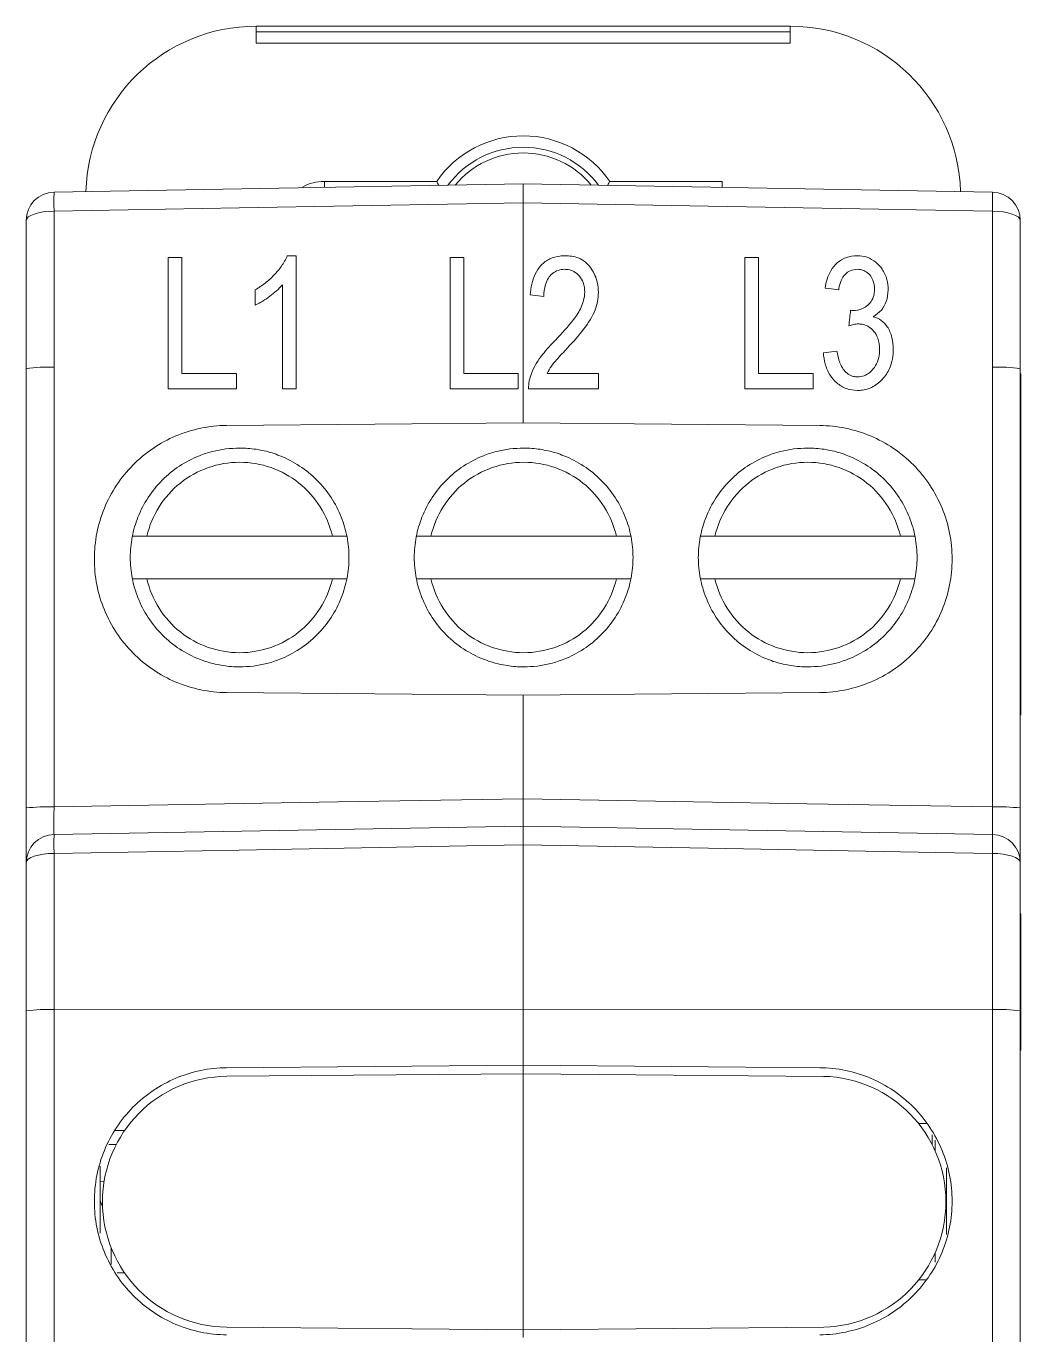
# Model space of a CAD drawing. Header units: millimetres. Extents: x -72 to 2978, y -1067 to 2817.
# Drawn here: x 76.54 to 94.05, y 1448.57 to 1471.6 of the extents above; entities that cross this region are included whole.
import ezdxf

# ---------------------------------------------------------------- set-up
doc = ezdxf.new("R2010")
doc.units = ezdxf.units.MM

msp = doc.modelspace()

# ---------------------------------------------------------------- linework, layer by layer
at = {"color": 7, "linetype": 'Continuous', "lineweight": 15}
for p, q in [((80.592, 1471.599), (89.992, 1471.599)), ((80.592, 1471.499), (80.592, 1471.599)), ((89.992, 1471.499), (89.992, 1471.599)), ((80.592, 1471.499), (89.992, 1471.499)), ((80.592, 1471.499), (80.592, 1471.3)), ((89.992, 1471.3), (80.592, 1471.3)), ((89.992, 1471.499), (89.992, 1471.3)), ((77.033, 1468.68), (85.292, 1468.824)), ((81.792, 1468.869), (83.769, 1468.869)), ((85.292, 1468.824), (93.551, 1468.68)), ((86.815, 1468.869), (88.792, 1468.869)), ((77.033, 1468.343), (77.033, 1465.597)), ((85.292, 1468.493), (85.292, 1465.604)), ((93.551, 1465.597), (93.551, 1468.343)), ((76.542, 1465.573), (76.542, 1468.18)), ((94.042, 1468.18), (94.042, 1465.573)), ((79.043, 1467.531), (79.283, 1467.531)), ((81.139, 1467.561), (81.295, 1467.561)), ((84.004, 1467.531), (84.244, 1467.531)), ((89.194, 1467.531), (89.434, 1467.531)), ((85.655, 1466.841), (85.415, 1466.871)), ((90.575, 1465.85), (90.815, 1465.88)), ((76.542, 1457.844), (76.542, 1465.573)), ((77.033, 1465.597), (77.033, 1457.862)), ((85.292, 1465.604), (85.292, 1464.62)), ((93.551, 1457.862), (93.551, 1465.597)), ((94.042, 1465.573), (94.042, 1457.844)), ((79.283, 1465.49), (80.244, 1465.49)), ((80.244, 1465.49), (80.244, 1465.22)), ((85.204, 1465.49), (85.204, 1465.22)), ((86.615, 1465.49), (86.615, 1465.22)), ((89.434, 1465.49), (90.395, 1465.49)), ((90.395, 1465.49), (90.395, 1465.22)), ((94.052, 1465.48), (94.042, 1465.48)), ((94.052, 1465.48), (94.052, 1460.813)), ((80.244, 1465.22), (79.043, 1465.22)), ((81.295, 1465.22), (81.054, 1465.22)), ((90.395, 1465.22), (89.194, 1465.22)), ((85.292, 1464.62), (90.512, 1464.574)), ((78.667, 1462.626), (81.932, 1462.626)), ((83.667, 1462.626), (86.932, 1462.626)), ((88.667, 1462.626), (91.932, 1462.626)), ((81.932, 1461.876), (78.667, 1461.876)), ((86.932, 1461.876), (83.667, 1461.876)), ((91.932, 1461.876), (88.667, 1461.876)), ((94.052, 1460.813), (94.042, 1460.813)), ((94.052, 1460.813), (94.052, 1460.147)), ((94.052, 1460.147), (94.042, 1460.147)), ((94.052, 1460.147), (94.052, 1459.48)), ((85.292, 1459.829), (80.071, 1459.874)), ((85.292, 1459.829), (90.512, 1459.874)), ((85.292, 1459.829), (85.292, 1458.006)), ((94.052, 1459.48), (94.042, 1459.48)), ((77.033, 1457.38), (85.292, 1457.524)), ((85.292, 1457.524), (93.551, 1457.38)), ((77.033, 1457.043), (77.033, 1454.297)), ((85.292, 1457.193), (85.292, 1454.304)), ((93.551, 1454.297), (93.551, 1457.043)), ((76.542, 1454.273), (76.542, 1456.88)), ((94.042, 1456.88), (94.042, 1454.273)), ((94.052, 1455.98), (94.042, 1455.98)), ((94.052, 1453.58), (94.052, 1455.98)), ((76.542, 1446.544), (76.542, 1454.273)), ((77.033, 1454.297), (85.292, 1454.304)), ((77.033, 1454.297), (77.033, 1446.562)), ((85.292, 1454.304), (85.292, 1453.32)), ((93.551, 1454.297), (85.292, 1454.304)), ((93.551, 1446.562), (93.551, 1454.297)), ((94.042, 1454.273), (94.042, 1446.544)), ((94.052, 1453.58), (94.042, 1453.58)), ((85.292, 1453.32), (80.071, 1453.274)), ((85.292, 1453.168), (80.073, 1453.123)), ((85.292, 1453.32), (90.512, 1453.274)), ((85.292, 1448.664), (85.292, 1453.168)), ((90.579, 1453.122), (85.292, 1453.168)), ((92.251, 1452.29), (92.383, 1452.292)), ((78.102, 1452.168), (78.275, 1452.168)), ((92.492, 1451.916), (92.492, 1452.095)), ((77.997, 1451.924), (78.129, 1451.924)), ((77.842, 1451.539), (77.842, 1450.362)), ((92.742, 1450.338), (92.742, 1451.512)), ((77.914, 1451.275), (77.842, 1451.274)), ((78.275, 1449.664), (78.144, 1449.664)), ((92.373, 1449.54), (92.254, 1449.542)), ((85.292, 1448.664), (80.073, 1448.709)), ((90.584, 1448.71), (85.292, 1448.664))]:
    msp.add_line(p, q, dxfattribs=at)
at = {"color": 102, "linetype": 'Continuous', "lineweight": 15}
for p, q in [((81.792, 1468.763), (81.792, 1468.869)), ((88.792, 1468.869), (88.792, 1468.763)), ((85.292, 1453.168), (85.292, 1453.32)), ((92.545, 1451.803), (92.545, 1451.998)), ((78.038, 1450.108), (78.038, 1449.809)), ((92.545, 1449.85), (92.545, 1450.025)), ((85.292, 1448.529), (85.292, 1448.664))]:
    msp.add_line(p, q, dxfattribs=at)
at = {"color": 7, "linetype": 'Continuous', "lineweight": 15, "flags": 128}
for points in [[(77.033, 1468.343), (76.937, 1468.34), (76.844, 1468.33), (76.759, 1468.315), (76.685, 1468.294), (76.624, 1468.27), (76.579, 1468.242), (76.551, 1468.212), (76.542, 1468.18)], [(85.292, 1468.493), (84.292, 1468.475), (80.293, 1468.402), (77.033, 1468.343)], [(93.551, 1468.343), (92.551, 1468.361), (88.552, 1468.434), (85.292, 1468.493)], [(93.551, 1468.343), (93.647, 1468.34), (93.739, 1468.33), (93.824, 1468.315), (93.898, 1468.294), (93.959, 1468.27), (94.005, 1468.242), (94.032, 1468.212), (94.042, 1468.18)], [(90.845, 1466.961), (90.711, 1466.977), (90.605, 1466.991)], [(91.055, 1466.6), (91.075, 1466.599), (91.091, 1466.597)], [(85.292, 1464.62), (82.682, 1464.597), (80.071, 1464.574)], [(77.033, 1457.862), (78.033, 1457.879), (82.032, 1457.949), (85.292, 1458.006)], [(85.292, 1458.006), (86.291, 1457.989), (90.29, 1457.919), (93.551, 1457.862)], [(76.542, 1456.88), (76.551, 1456.912), (76.579, 1456.942), (76.624, 1456.97), (76.685, 1456.994), (76.759, 1457.015), (76.844, 1457.03), (76.937, 1457.04), (77.033, 1457.043)], [(85.292, 1457.193), (84.292, 1457.175), (80.293, 1457.102), (77.033, 1457.043)], [(93.551, 1457.043), (92.551, 1457.061), (88.552, 1457.134), (85.292, 1457.193)], [(93.551, 1457.043), (93.647, 1457.04), (93.739, 1457.03), (93.824, 1457.015), (93.898, 1456.994), (93.959, 1456.97), (94.005, 1456.942), (94.032, 1456.912), (94.042, 1456.88)]]:
    msp.add_lwpolyline(points, dxfattribs=at)
at = {"color": 7, "linetype": 'Continuous', "lineweight": 15}
for centre, radius, start, end in [((80.592, 1468.599), 3, 90, 178.2335), ((89.992, 1468.599), 3, 1.7547, 90), ((85.292, 1467.819), 1.85, 34.5739, 145.4261), ((85.292, 1467.819), 1.65, 36.5266, 143.4734), ((85.292, 1467.819), 1.55, 39.4127, 140.5873), ((77.042, 1468.18), 0.5, 91, 180), ((82.847, 1468.512), 5.816, 178.3416, 181.6584), ((87.737, 1468.512), 5.816, 358.3416, 1.6584), ((93.542, 1468.18), 0.5, 0, 89), ((76.912, 1463.036), 2.564, 87.292, 98.3012), ((93.672, 1463.036), 2.564, 81.6988, 92.708), ((76.912, 1454.439), 3.425, 87.9715, 96.2027), ((93.672, 1454.439), 3.425, 83.7973, 92.0285), ((77.042, 1456.88), 0.5, 91, 180), ((82.847, 1457.212), 5.816, 178.3416, 181.6584), ((87.737, 1457.212), 5.816, 358.3416, 1.6584), ((93.542, 1456.88), 0.5, 0, 89), ((76.912, 1451.736), 2.565, 87.2935, 98.2994), ((93.672, 1451.736), 2.565, 81.7006, 92.7065), ((80.092, 1450.916), 2.207, 90.5, 269.5)]:
    msp.add_arc(centre, radius, start, end, dxfattribs=at)
at = {"color": 102, "linetype": 'Continuous', "lineweight": 15}
msp.add_arc((81.792, 1468.069), 0.8, 90, 118.966, dxfattribs=at)
at = {"color": 7, "linetype": 'Continuous', "lineweight": 15}
for centre, major_axis, ratio, start_param, end_param in [((90.526, 1450.916), (-1.412, 1.697), 0.999163, 2.473844, 5.564823), ((78.042, 1450.976), (0.142, 0.144), 0.975618, 2.362365, 3.040961)]:
    msp.add_ellipse(centre, major_axis=major_axis, ratio=ratio, start_param=start_param, end_param=end_param, dxfattribs=at)
for points, knots in [([(83.769, 1468.869), (83.769, 1468.868), (83.78, 1468.847), (83.793, 1468.822), (83.805, 1468.801), (83.806, 1468.798)], [0, 0, 0, 0, 0.038209, 0.854369, 1, 1, 1, 1]), ([(85.292, 1468.824), (85.292, 1468.824), (85.292, 1468.792), (85.292, 1468.674), (85.292, 1468.59), (85.292, 1468.493)], [0, 0, 0, 0, 0.5, 0.5, 1, 1, 1, 1]), ([(85.292, 1468.493), (85.292, 1468.59), (85.292, 1468.674), (85.292, 1468.792), (85.292, 1468.824), (85.292, 1468.824)], [0, 0, 0, 0, 0.5, 0.5, 1, 1, 1, 1]), ([(86.815, 1468.869), (86.814, 1468.868), (86.803, 1468.847), (86.79, 1468.822), (86.779, 1468.801), (86.777, 1468.798)], [0, 0, 0, 0, 0.038209, 0.854369, 1, 1, 1, 1]), ([(79.043, 1467.531), (79.043, 1467.44), (79.043, 1467.256), (79.043, 1466.973), (79.043, 1466.682), (79.043, 1466.3), (79.043, 1465.812), (79.043, 1465.423), (79.043, 1465.22)], [0, 0, 0, 0, 0.11981, 0.243029, 0.369756, 0.500077, 0.738236, 1, 1, 1, 1]), ([(79.283, 1465.49), (79.283, 1465.609), (79.283, 1465.844), (79.283, 1466.186), (79.283, 1466.583), (79.283, 1467.031), (79.283, 1467.367), (79.283, 1467.531)], [0, 0, 0, 0, 0.174255, 0.340883, 0.499971, 0.755474, 1, 1, 1, 1]), ([(81.139, 1467.561), (81.111, 1467.497), (81.077, 1467.434), (81.036, 1467.376), (80.996, 1467.32), (80.951, 1467.267), (80.904, 1467.217), (80.855, 1467.167), (80.803, 1467.12), (80.748, 1467.077), (80.693, 1467.034), (80.634, 1466.997), (80.574, 1466.961)], [0, 0, 0, 0, 0.256107, 0.256107, 0.256107, 0.503361, 0.503361, 0.503361, 0.751816, 0.751816, 0.751816, 1, 1, 1, 1]), ([(81.295, 1465.22), (81.295, 1465.357), (81.295, 1465.626), (81.295, 1466.019), (81.295, 1466.474), (81.295, 1466.988), (81.295, 1467.373), (81.295, 1467.561)], [0, 0, 0, 0, 0.174223, 0.340848, 0.49997, 0.755462, 1, 1, 1, 1]), ([(84.004, 1467.531), (84.004, 1467.439), (84.004, 1467.253), (84.004, 1466.969), (84.004, 1466.679), (84.004, 1466.295), (84.004, 1465.809), (84.004, 1465.42), (84.004, 1465.22)], [0, 0, 0, 0, 0.121468, 0.245253, 0.371423, 0.500046, 0.742946, 1, 1, 1, 1]), ([(84.244, 1465.49), (84.244, 1465.608), (84.244, 1465.84), (84.244, 1466.183), (84.244, 1466.58), (84.244, 1467.03), (84.244, 1467.366), (84.244, 1467.531)], [0, 0, 0, 0, 0.171788, 0.338422, 0.499986, 0.753975, 1, 1, 1, 1]), ([(86.03, 1467.561), (85.999, 1467.56), (85.967, 1467.559), (85.936, 1467.555), (85.876, 1467.548), (85.815, 1467.531), (85.761, 1467.505), (85.704, 1467.477), (85.651, 1467.439), (85.607, 1467.393), (85.564, 1467.348), (85.528, 1467.294), (85.502, 1467.238), (85.448, 1467.124), (85.426, 1466.996), (85.415, 1466.871)], [0, 0, 0, 0, 0.08927, 0.08927, 0.08927, 0.263398, 0.263398, 0.263398, 0.447133, 0.447133, 0.447133, 0.629597, 0.629597, 0.629597, 1, 1, 1, 1]), ([(86.615, 1466.913), (86.614, 1466.973), (86.609, 1467.034), (86.595, 1467.092), (86.576, 1467.174), (86.541, 1467.252), (86.496, 1467.323), (86.468, 1467.366), (86.435, 1467.407), (86.395, 1467.44), (86.356, 1467.474), (86.31, 1467.502), (86.262, 1467.521), (86.189, 1467.55), (86.108, 1467.559), (86.03, 1467.561)], [0, 0, 0, 0, 0.184621, 0.184621, 0.184621, 0.444129, 0.444129, 0.444129, 0.601939, 0.601939, 0.601939, 0.760781, 0.760781, 0.760781, 1, 1, 1, 1]), ([(89.194, 1467.531), (89.194, 1467.439), (89.194, 1467.254), (89.194, 1466.971), (89.194, 1466.68), (89.194, 1466.297), (89.194, 1465.81), (89.194, 1465.421), (89.194, 1465.22)], [0, 0, 0, 0, 0.120891, 0.24448, 0.370844, 0.500054, 0.741486, 1, 1, 1, 1]), ([(89.434, 1465.49), (89.434, 1465.608), (89.434, 1465.842), (89.434, 1466.184), (89.434, 1466.581), (89.434, 1467.031), (89.434, 1467.366), (89.434, 1467.531)], [0, 0, 0, 0, 0.172831, 0.339463, 0.49998, 0.754655, 1, 1, 1, 1]), ([(91.171, 1467.561), (91.105, 1467.559), (91.038, 1467.551), (90.977, 1467.528), (90.92, 1467.507), (90.867, 1467.474), (90.821, 1467.435), (90.775, 1467.396), (90.736, 1467.348), (90.706, 1467.296), (90.652, 1467.204), (90.623, 1467.097), (90.605, 1466.991)], [0, 0, 0, 0, 0.219806, 0.219806, 0.219806, 0.425093, 0.425093, 0.425093, 0.629822, 0.629822, 0.629822, 1, 1, 1, 1]), ([(91.716, 1466.959), (91.714, 1467.021), (91.709, 1467.083), (91.693, 1467.142), (91.676, 1467.206), (91.648, 1467.269), (91.61, 1467.323), (91.579, 1467.369), (91.541, 1467.41), (91.498, 1467.445), (91.453, 1467.482), (91.401, 1467.513), (91.345, 1467.533), (91.289, 1467.552), (91.229, 1467.559), (91.171, 1467.561)], [0, 0, 0, 0, 0.205592, 0.205592, 0.205592, 0.428475, 0.428475, 0.428475, 0.611344, 0.611344, 0.611344, 0.806598, 0.806598, 0.806598, 1, 1, 1, 1]), ([(85.655, 1466.841), (85.655, 1466.913), (85.662, 1466.986), (85.683, 1467.055), (85.696, 1467.094), (85.713, 1467.133), (85.736, 1467.168), (85.755, 1467.196), (85.779, 1467.222), (85.805, 1467.245), (85.835, 1467.27), (85.869, 1467.29), (85.906, 1467.303), (85.943, 1467.315), (85.982, 1467.32), (86.021, 1467.321)], [0, 0, 0, 0, 0.321742, 0.321742, 0.321742, 0.506881, 0.506881, 0.506881, 0.65917, 0.65917, 0.65917, 0.830736, 0.830736, 0.830736, 1, 1, 1, 1]), ([(86.021, 1467.321), (86.042, 1467.32), (86.064, 1467.319), (86.085, 1467.315), (86.118, 1467.309), (86.151, 1467.298), (86.181, 1467.282), (86.219, 1467.26), (86.254, 1467.232), (86.282, 1467.199), (86.31, 1467.166), (86.332, 1467.127), (86.347, 1467.087), (86.367, 1467.034), (86.375, 1466.975), (86.375, 1466.918)], [0, 0, 0, 0, 0.10489, 0.10489, 0.10489, 0.273649, 0.273649, 0.273649, 0.491585, 0.491585, 0.491585, 0.709054, 0.709054, 0.709054, 1, 1, 1, 1]), ([(90.845, 1466.961), (90.848, 1466.979), (90.85, 1466.998), (90.854, 1467.016), (90.865, 1467.066), (90.881, 1467.116), (90.905, 1467.16), (90.921, 1467.188), (90.941, 1467.214), (90.964, 1467.237), (90.988, 1467.26), (91.015, 1467.279), (91.045, 1467.293), (91.086, 1467.312), (91.132, 1467.319), (91.177, 1467.321)], [0, 0, 0, 0, 0.104104, 0.104104, 0.104104, 0.388823, 0.388823, 0.388823, 0.568536, 0.568536, 0.568536, 0.749971, 0.749971, 0.749971, 1, 1, 1, 1]), ([(91.177, 1467.321), (91.194, 1467.32), (91.211, 1467.319), (91.227, 1467.317), (91.255, 1467.312), (91.283, 1467.303), (91.308, 1467.289), (91.34, 1467.272), (91.368, 1467.249), (91.392, 1467.222), (91.416, 1467.195), (91.435, 1467.163), (91.448, 1467.13), (91.468, 1467.081), (91.473, 1467.026), (91.475, 1466.973)], [0, 0, 0, 0, 0.095843, 0.095843, 0.095843, 0.260625, 0.260625, 0.260625, 0.471814, 0.471814, 0.471814, 0.682626, 0.682626, 0.682626, 1, 1, 1, 1]), ([(80.574, 1466.691), (80.62, 1466.712), (80.665, 1466.736), (80.708, 1466.763), (80.751, 1466.79), (80.792, 1466.818), (80.833, 1466.848), (80.873, 1466.878), (80.912, 1466.91), (80.95, 1466.943), (80.987, 1466.977), (81.022, 1467.013), (81.054, 1467.051)], [0, 0, 0, 0, 0.251723, 0.251723, 0.251723, 0.500768, 0.500768, 0.500768, 0.750207, 0.750207, 0.750207, 1, 1, 1, 1]), ([(80.574, 1466.961), (80.574, 1466.916), (80.574, 1466.826), (80.574, 1466.736), (80.574, 1466.691)], [0, 0, 0, 0, 0.497527, 1, 1, 1, 1]), ([(81.054, 1467.051), (81.054, 1466.953), (81.054, 1466.754), (81.054, 1466.45), (81.054, 1466.096), (81.054, 1465.685), (81.054, 1465.378), (81.054, 1465.22)], [0, 0, 0, 0, 0.161874, 0.328517, 0.500026, 0.74194, 1, 1, 1, 1]), ([(86.375, 1466.918), (86.371, 1466.828), (86.348, 1466.737), (86.311, 1466.654), (86.277, 1466.578), (86.231, 1466.506), (86.179, 1466.44), (86.081, 1466.312), (85.971, 1466.194), (85.858, 1466.077)], [0, 0, 0, 0, 0.273801, 0.273801, 0.273801, 0.523391, 0.523391, 0.523391, 1, 1, 1, 1]), ([(91.475, 1466.973), (91.475, 1466.944), (91.473, 1466.916), (91.468, 1466.888), (91.462, 1466.851), (91.449, 1466.815), (91.431, 1466.781), (91.413, 1466.748), (91.388, 1466.717), (91.36, 1466.691), (91.331, 1466.666), (91.298, 1466.644), (91.263, 1466.629), (91.209, 1466.607), (91.149, 1466.598), (91.091, 1466.597)], [0, 0, 0, 0, 0.14138, 0.14138, 0.14138, 0.329095, 0.329095, 0.329095, 0.519949, 0.519949, 0.519949, 0.710757, 0.710757, 0.710757, 1, 1, 1, 1]), ([(91.455, 1466.488), (91.508, 1466.52), (91.557, 1466.558), (91.596, 1466.605), (91.633, 1466.649), (91.661, 1466.7), (91.681, 1466.754), (91.705, 1466.819), (91.714, 1466.89), (91.716, 1466.959)], [0, 0, 0, 0, 0.324268, 0.324268, 0.324268, 0.627756, 0.627756, 0.627756, 1, 1, 1, 1]), ([(86.072, 1465.939), (86.17, 1466.045), (86.266, 1466.154), (86.355, 1466.268), (86.437, 1466.372), (86.513, 1466.485), (86.559, 1466.608), (86.595, 1466.705), (86.613, 1466.81), (86.615, 1466.913)], [0, 0, 0, 0, 0.37722, 0.37722, 0.37722, 0.725987, 0.725987, 0.725987, 1, 1, 1, 1]), ([(91.055, 1466.6), (91.05, 1466.556), (91.04, 1466.465), (91.03, 1466.374), (91.025, 1466.328)], [0, 0, 0, 0, 0.496035, 1, 1, 1, 1]), ([(91.806, 1465.916), (91.804, 1465.985), (91.798, 1466.055), (91.781, 1466.122), (91.764, 1466.188), (91.738, 1466.254), (91.7, 1466.311), (91.672, 1466.354), (91.636, 1466.393), (91.594, 1466.423), (91.552, 1466.452), (91.504, 1466.473), (91.455, 1466.488)], [0, 0, 0, 0, 0.287408, 0.287408, 0.287408, 0.57403, 0.57403, 0.57403, 0.78851, 0.78851, 0.78851, 1, 1, 1, 1]), ([(91.025, 1466.328), (91.052, 1466.337), (91.079, 1466.345), (91.107, 1466.35), (91.12, 1466.353), (91.134, 1466.356), (91.148, 1466.358), (91.162, 1466.359), (91.177, 1466.36), (91.191, 1466.36)], [0, 0, 0, 0, 0.499277, 0.499277, 0.499277, 0.749658, 0.749658, 0.749658, 1, 1, 1, 1]), ([(91.191, 1466.36), (91.214, 1466.36), (91.237, 1466.359), (91.259, 1466.354), (91.294, 1466.348), (91.329, 1466.336), (91.36, 1466.318), (91.399, 1466.295), (91.435, 1466.264), (91.464, 1466.229), (91.493, 1466.194), (91.517, 1466.154), (91.533, 1466.111), (91.556, 1466.048), (91.564, 1465.98), (91.566, 1465.913)], [0, 0, 0, 0, 0.104468, 0.104468, 0.104468, 0.26803, 0.26803, 0.26803, 0.479084, 0.479084, 0.479084, 0.689974, 0.689974, 0.689974, 1, 1, 1, 1]), ([(85.858, 1466.077), (85.779, 1465.995), (85.702, 1465.911), (85.632, 1465.821), (85.552, 1465.72), (85.483, 1465.608), (85.437, 1465.488), (85.404, 1465.403), (85.384, 1465.311), (85.385, 1465.22)], [0, 0, 0, 0, 0.340175, 0.340175, 0.340175, 0.725646, 0.725646, 0.725646, 1, 1, 1, 1]), ([(85.715, 1465.49), (85.737, 1465.533), (85.761, 1465.576), (85.789, 1465.616), (85.816, 1465.655), (85.847, 1465.692), (85.879, 1465.728), (85.941, 1465.8), (86.007, 1465.869), (86.072, 1465.939)], [0, 0, 0, 0, 0.254231, 0.254231, 0.254231, 0.503845, 0.503845, 0.503845, 1, 1, 1, 1]), ([(90.575, 1465.85), (90.581, 1465.786), (90.59, 1465.722), (90.607, 1465.661), (90.627, 1465.591), (90.655, 1465.522), (90.694, 1465.461), (90.727, 1465.411), (90.767, 1465.363), (90.812, 1465.323), (90.862, 1465.28), (90.92, 1465.245), (90.981, 1465.223), (91.042, 1465.2), (91.109, 1465.191), (91.174, 1465.19)], [0, 0, 0, 0, 0.195082, 0.195082, 0.195082, 0.416888, 0.416888, 0.416888, 0.600897, 0.600897, 0.600897, 0.801124, 0.801124, 0.801124, 1, 1, 1, 1]), ([(91.178, 1465.43), (91.153, 1465.431), (91.129, 1465.432), (91.105, 1465.437), (91.072, 1465.445), (91.04, 1465.459), (91.012, 1465.477), (90.984, 1465.496), (90.959, 1465.52), (90.939, 1465.546), (90.897, 1465.599), (90.87, 1465.662), (90.85, 1465.725), (90.835, 1465.776), (90.824, 1465.828), (90.815, 1465.88)], [0, 0, 0, 0, 0.114311, 0.114311, 0.114311, 0.273887, 0.273887, 0.273887, 0.431917, 0.431917, 0.431917, 0.74901, 0.74901, 0.74901, 1, 1, 1, 1]), ([(91.174, 1465.19), (91.186, 1465.19), (91.198, 1465.19), (91.211, 1465.191), (91.284, 1465.195), (91.358, 1465.213), (91.424, 1465.244), (91.494, 1465.278), (91.557, 1465.327), (91.611, 1465.384), (91.665, 1465.44), (91.709, 1465.507), (91.741, 1465.578), (91.787, 1465.683), (91.804, 1465.802), (91.806, 1465.916)], [0, 0, 0, 0, 0.033822, 0.033822, 0.033822, 0.238567, 0.238567, 0.238567, 0.456682, 0.456682, 0.456682, 0.675096, 0.675096, 0.675096, 1, 1, 1, 1]), ([(91.566, 1465.913), (91.564, 1465.865), (91.561, 1465.817), (91.551, 1465.77), (91.539, 1465.72), (91.521, 1465.671), (91.496, 1465.627), (91.469, 1465.582), (91.433, 1465.54), (91.392, 1465.507), (91.362, 1465.482), (91.328, 1465.462), (91.291, 1465.449), (91.255, 1465.436), (91.216, 1465.43), (91.178, 1465.43)], [0, 0, 0, 0, 0.209524, 0.209524, 0.209524, 0.431536, 0.431536, 0.431536, 0.66368, 0.66368, 0.66368, 0.832011, 0.832011, 0.832011, 1, 1, 1, 1]), ([(85.204, 1465.49), (85.047, 1465.49), (84.727, 1465.49), (84.407, 1465.49), (84.244, 1465.49)], [0, 0, 0, 0, 0.49143, 1, 1, 1, 1]), ([(86.615, 1465.49), (86.462, 1465.49), (86.162, 1465.49), (85.861, 1465.49), (85.715, 1465.49)], [0, 0, 0, 0, 0.511557, 1, 1, 1, 1]), ([(84.004, 1465.22), (84.208, 1465.22), (84.608, 1465.22), (85.009, 1465.22), (85.204, 1465.22)], [0, 0, 0, 0, 0.510478, 1, 1, 1, 1]), ([(85.385, 1465.22), (85.585, 1465.22), (85.996, 1465.22), (86.406, 1465.22), (86.615, 1465.22)], [0, 0, 0, 0, 0.489084, 1, 1, 1, 1]), ([(80.071, 1464.574), (79.917, 1464.573), (79.765, 1464.556), (79.467, 1464.495), (79.319, 1464.449), (79.036, 1464.329), (78.902, 1464.257), (78.649, 1464.085), (78.529, 1463.986), (78.315, 1463.769), (78.218, 1463.651), (78.049, 1463.395), (77.976, 1463.259), (77.803, 1462.836), (77.742, 1462.529), (77.742, 1462.072), (77.757, 1461.917), (77.816, 1461.617), (77.86, 1461.472), (77.977, 1461.189), (78.049, 1461.052), (78.218, 1460.798), (78.314, 1460.68), (78.639, 1460.352), (78.895, 1460.178), (79.32, 1459.999), (79.465, 1459.954), (79.764, 1459.892), (79.919, 1459.876), (80.071, 1459.874)], [0, 0, 0, 0, 0.0625, 0.0625, 0.125, 0.125, 0.1875, 0.1875, 0.25, 0.25, 0.3125, 0.3125, 0.375, 0.375, 0.5, 0.5, 0.5625, 0.5625, 0.625, 0.625, 0.6875, 0.6875, 0.75, 0.75, 0.875, 0.875, 0.9375, 0.9375, 1, 1, 1, 1]), ([(90.512, 1464.574), (90.817, 1464.571), (91.124, 1464.508), (91.545, 1464.33), (91.681, 1464.257), (91.936, 1464.085), (92.053, 1463.987), (92.268, 1463.771), (92.366, 1463.65), (92.535, 1463.396), (92.606, 1463.261), (92.723, 1462.978), (92.768, 1462.83), (92.827, 1462.531), (92.842, 1462.379), (92.842, 1462.071), (92.827, 1461.919), (92.768, 1461.62), (92.723, 1461.472), (92.607, 1461.189), (92.536, 1461.054), (92.367, 1460.8), (92.269, 1460.679), (92.055, 1460.463), (91.938, 1460.365), (91.684, 1460.193), (91.548, 1460.119), (91.127, 1459.941), (90.821, 1459.877), (90.512, 1459.874)], [0, 0, 0, 0, 0.125, 0.125, 0.1875, 0.1875, 0.25, 0.25, 0.3125, 0.3125, 0.375, 0.375, 0.4375, 0.4375, 0.5, 0.5, 0.5625, 0.5625, 0.625, 0.625, 0.6875, 0.6875, 0.75, 0.75, 0.8125, 0.8125, 0.875, 0.875, 1, 1, 1, 1]), ([(80.3, 1460.326), (80.251, 1460.327), (80.154, 1460.329), (80.01, 1460.346), (79.868, 1460.373), (79.728, 1460.411), (79.513, 1460.487), (79.235, 1460.63), (78.929, 1460.881), (78.679, 1461.186), (78.502, 1461.529), (78.397, 1461.888), (78.363, 1462.251), (78.397, 1462.614), (78.502, 1462.973), (78.679, 1463.316), (78.929, 1463.621), (79.235, 1463.872), (79.541, 1464.03), (79.819, 1464.12), (80.057, 1464.167), (80.219, 1464.173), (80.3, 1464.176)], [0, 0, 0, 0, 0.024176, 0.048139, 0.072026, 0.095974, 0.120121, 0.185059, 0.250086, 0.315023, 0.38005, 0.439993, 0.500024, 0.559968, 0.619999, 0.684937, 0.749963, 0.814901, 0.879927, 0.92, 0.95981, 1, 1, 1, 1]), ([(80.3, 1464.176), (80.348, 1464.175), (80.445, 1464.173), (80.589, 1464.156), (80.731, 1464.129), (80.872, 1464.091), (81.086, 1464.015), (81.364, 1463.872), (81.67, 1463.622), (81.92, 1463.316), (82.097, 1462.974), (82.202, 1462.614), (82.236, 1462.251), (82.202, 1461.888), (82.097, 1461.529), (81.92, 1461.186), (81.67, 1460.881), (81.364, 1460.63), (81.058, 1460.472), (80.78, 1460.382), (80.542, 1460.335), (80.38, 1460.329), (80.3, 1460.326)], [0, 0, 0, 0, 0.024176, 0.048139, 0.072026, 0.095974, 0.120121, 0.185059, 0.250086, 0.315023, 0.38005, 0.439993, 0.500024, 0.559968, 0.619999, 0.684937, 0.749963, 0.814901, 0.879927, 0.92, 0.95981, 1, 1, 1, 1]), ([(85.3, 1460.326), (85.251, 1460.327), (85.154, 1460.329), (85.01, 1460.346), (84.868, 1460.373), (84.728, 1460.411), (84.513, 1460.487), (84.235, 1460.63), (83.929, 1460.881), (83.679, 1461.186), (83.502, 1461.529), (83.397, 1461.888), (83.363, 1462.251), (83.397, 1462.614), (83.502, 1462.973), (83.679, 1463.316), (83.929, 1463.621), (84.235, 1463.872), (84.541, 1464.03), (84.819, 1464.12), (85.057, 1464.167), (85.219, 1464.173), (85.3, 1464.176)], [0, 0, 0, 0, 0.024176, 0.048139, 0.072026, 0.095974, 0.120121, 0.185059, 0.250086, 0.315023, 0.38005, 0.439993, 0.500024, 0.559968, 0.619999, 0.684937, 0.749963, 0.814901, 0.879927, 0.92, 0.95981, 1, 1, 1, 1]), ([(85.3, 1464.176), (85.348, 1464.175), (85.445, 1464.173), (85.589, 1464.156), (85.731, 1464.129), (85.872, 1464.091), (86.086, 1464.015), (86.364, 1463.872), (86.67, 1463.622), (86.92, 1463.316), (87.097, 1462.974), (87.202, 1462.614), (87.236, 1462.251), (87.202, 1461.888), (87.097, 1461.529), (86.92, 1461.186), (86.67, 1460.881), (86.364, 1460.63), (86.058, 1460.472), (85.78, 1460.382), (85.542, 1460.335), (85.38, 1460.329), (85.3, 1460.326)], [0, 0, 0, 0, 0.024176, 0.048139, 0.072026, 0.095974, 0.120121, 0.185059, 0.250086, 0.315023, 0.38005, 0.439993, 0.500024, 0.559968, 0.619999, 0.684937, 0.749963, 0.814901, 0.879927, 0.92, 0.95981, 1, 1, 1, 1]), ([(90.3, 1460.326), (90.251, 1460.327), (90.154, 1460.329), (90.01, 1460.346), (89.868, 1460.373), (89.728, 1460.411), (89.513, 1460.487), (89.235, 1460.63), (88.929, 1460.881), (88.679, 1461.186), (88.502, 1461.529), (88.397, 1461.888), (88.363, 1462.251), (88.397, 1462.614), (88.502, 1462.973), (88.679, 1463.316), (88.929, 1463.621), (89.235, 1463.872), (89.541, 1464.03), (89.819, 1464.12), (90.057, 1464.167), (90.219, 1464.173), (90.3, 1464.176)], [0, 0, 0, 0, 0.024176, 0.048139, 0.072026, 0.095974, 0.120121, 0.185059, 0.250086, 0.315023, 0.38005, 0.439993, 0.500024, 0.559968, 0.619999, 0.684937, 0.749963, 0.814901, 0.879927, 0.92, 0.95981, 1, 1, 1, 1]), ([(90.3, 1464.176), (90.348, 1464.175), (90.445, 1464.173), (90.589, 1464.156), (90.731, 1464.129), (90.872, 1464.091), (91.086, 1464.015), (91.364, 1463.872), (91.67, 1463.622), (91.92, 1463.316), (92.097, 1462.974), (92.202, 1462.614), (92.236, 1462.251), (92.202, 1461.888), (92.097, 1461.529), (91.92, 1461.186), (91.67, 1460.881), (91.364, 1460.63), (91.058, 1460.472), (90.78, 1460.382), (90.542, 1460.335), (90.38, 1460.329), (90.3, 1460.326)], [0, 0, 0, 0, 0.024176, 0.048139, 0.072026, 0.095974, 0.120121, 0.185059, 0.250086, 0.315023, 0.38005, 0.439993, 0.500024, 0.559968, 0.619999, 0.684937, 0.749963, 0.814901, 0.879927, 0.92, 0.95981, 1, 1, 1, 1]), ([(80.3, 1463.926), (79.92, 1463.926), (79.553, 1463.797), (78.96, 1463.325), (78.752, 1462.995), (78.667, 1462.626)], [0, 0, 0, 0, 0.5, 0.5, 1, 1, 1, 1]), ([(81.932, 1462.626), (81.847, 1462.995), (81.639, 1463.325), (81.046, 1463.797), (80.679, 1463.926), (80.3, 1463.926)], [0, 0, 0, 0, 0.5, 0.5, 1, 1, 1, 1]), ([(85.3, 1463.926), (84.92, 1463.926), (84.553, 1463.797), (83.96, 1463.325), (83.752, 1462.995), (83.667, 1462.626)], [0, 0, 0, 0, 0.5, 0.5, 1, 1, 1, 1]), ([(86.932, 1462.626), (86.847, 1462.995), (86.639, 1463.325), (86.046, 1463.797), (85.679, 1463.926), (85.3, 1463.926)], [0, 0, 0, 0, 0.5, 0.5, 1, 1, 1, 1]), ([(90.3, 1463.926), (89.92, 1463.926), (89.553, 1463.797), (88.96, 1463.325), (88.752, 1462.995), (88.667, 1462.626)], [0, 0, 0, 0, 0.5, 0.5, 1, 1, 1, 1]), ([(91.932, 1462.626), (91.847, 1462.995), (91.639, 1463.325), (91.046, 1463.797), (90.679, 1463.926), (90.3, 1463.926)], [0, 0, 0, 0, 0.5, 0.5, 1, 1, 1, 1]), ([(78.667, 1461.876), (78.752, 1461.507), (78.96, 1461.177), (79.553, 1460.705), (79.92, 1460.576), (80.3, 1460.576)], [0, 0, 0, 0, 0.5, 0.5, 1, 1, 1, 1]), ([(80.3, 1460.576), (80.679, 1460.576), (81.046, 1460.705), (81.639, 1461.177), (81.847, 1461.507), (81.932, 1461.876)], [0, 0, 0, 0, 0.5, 0.5, 1, 1, 1, 1]), ([(83.667, 1461.876), (83.752, 1461.507), (83.96, 1461.177), (84.553, 1460.705), (84.92, 1460.576), (85.3, 1460.576)], [0, 0, 0, 0, 0.5, 0.5, 1, 1, 1, 1]), ([(85.3, 1460.576), (85.679, 1460.576), (86.046, 1460.705), (86.639, 1461.177), (86.847, 1461.507), (86.932, 1461.876)], [0, 0, 0, 0, 0.5, 0.5, 1, 1, 1, 1]), ([(88.667, 1461.876), (88.752, 1461.507), (88.96, 1461.177), (89.553, 1460.705), (89.92, 1460.576), (90.3, 1460.576)], [0, 0, 0, 0, 0.5, 0.5, 1, 1, 1, 1]), ([(90.3, 1460.576), (90.679, 1460.576), (91.046, 1460.705), (91.639, 1461.177), (91.847, 1461.507), (91.932, 1461.876)], [0, 0, 0, 0, 0.5, 0.5, 1, 1, 1, 1]), ([(85.292, 1458.006), (85.292, 1457.877), (85.292, 1457.753), (85.292, 1457.576), (85.292, 1457.524), (85.292, 1457.524)], [0, 0, 0, 0, 0.5, 0.5, 1, 1, 1, 1]), ([(85.292, 1457.524), (85.292, 1457.524), (85.292, 1457.576), (85.292, 1457.753), (85.292, 1457.877), (85.292, 1458.006)], [0, 0, 0, 0, 0.5, 0.5, 1, 1, 1, 1]), ([(76.542, 1457.844), (76.542, 1457.586), (76.542, 1457.337), (76.542, 1457.072), (76.542, 1457.001), (76.542, 1456.905), (76.542, 1456.88), (76.542, 1456.88)], [0, 0, 0, 0, 0.5, 0.5, 0.75, 0.75, 1, 1, 1, 1]), ([(77.033, 1457.38), (77.031, 1457.38), (77.03, 1457.431), (77.03, 1457.608), (77.031, 1457.733), (77.033, 1457.862)], [0, 0, 0, 0, 0.5, 0.5, 1, 1, 1, 1]), ([(93.551, 1457.862), (93.553, 1457.733), (93.554, 1457.609), (93.554, 1457.432), (93.553, 1457.38), (93.551, 1457.38)], [0, 0, 0, 0, 0.5, 0.5, 1, 1, 1, 1]), ([(94.042, 1456.88), (94.042, 1456.88), (94.042, 1456.983), (94.042, 1457.249), (94.042, 1457.356), (94.042, 1457.59), (94.042, 1457.715), (94.042, 1457.844)], [0, 0, 0, 0, 0.5, 0.5, 0.75, 0.75, 1, 1, 1, 1]), ([(85.292, 1457.524), (85.292, 1457.524), (85.292, 1457.492), (85.292, 1457.374), (85.292, 1457.29), (85.292, 1457.193)], [0, 0, 0, 0, 0.5, 0.5, 1, 1, 1, 1]), ([(85.292, 1457.193), (85.292, 1457.29), (85.292, 1457.374), (85.292, 1457.492), (85.292, 1457.524), (85.292, 1457.524)], [0, 0, 0, 0, 0.5, 0.5, 1, 1, 1, 1]), ([(80.071, 1453.274), (79.917, 1453.273), (79.765, 1453.256), (79.467, 1453.195), (79.319, 1453.149), (79.036, 1453.029), (78.902, 1452.957), (78.649, 1452.785), (78.529, 1452.686), (78.315, 1452.469), (78.218, 1452.351), (78.049, 1452.095), (77.976, 1451.959), (77.803, 1451.536), (77.742, 1451.229), (77.742, 1450.772), (77.757, 1450.617), (77.816, 1450.317), (77.86, 1450.172), (77.977, 1449.889), (78.049, 1449.752), (78.218, 1449.498), (78.314, 1449.38), (78.639, 1449.052), (78.895, 1448.878), (79.32, 1448.699), (79.465, 1448.654), (79.764, 1448.592), (79.919, 1448.576), (80.071, 1448.574)], [0, 0, 0, 0, 0.0625, 0.0625, 0.125, 0.125, 0.1875, 0.1875, 0.25, 0.25, 0.3125, 0.3125, 0.375, 0.375, 0.5, 0.5, 0.5625, 0.5625, 0.625, 0.625, 0.6875, 0.6875, 0.75, 0.75, 0.875, 0.875, 0.9375, 0.9375, 1, 1, 1, 1]), ([(90.512, 1453.274), (90.817, 1453.271), (91.124, 1453.208), (91.545, 1453.03), (91.681, 1452.957), (91.936, 1452.785), (92.053, 1452.687), (92.268, 1452.471), (92.366, 1452.35), (92.535, 1452.096), (92.606, 1451.961), (92.723, 1451.678), (92.768, 1451.53), (92.827, 1451.231), (92.842, 1451.079), (92.842, 1450.771), (92.827, 1450.619), (92.768, 1450.32), (92.723, 1450.172), (92.607, 1449.889), (92.536, 1449.754), (92.367, 1449.5), (92.269, 1449.379), (92.055, 1449.163), (91.938, 1449.065), (91.684, 1448.893), (91.548, 1448.819), (91.127, 1448.641), (90.821, 1448.577), (90.512, 1448.574)], [0, 0, 0, 0, 0.125, 0.125, 0.1875, 0.1875, 0.25, 0.25, 0.3125, 0.3125, 0.375, 0.375, 0.4375, 0.4375, 0.5, 0.5, 0.5625, 0.5625, 0.625, 0.625, 0.6875, 0.6875, 0.75, 0.75, 0.8125, 0.8125, 0.875, 0.875, 1, 1, 1, 1])]:
    msp.add_open_spline(points, degree=3, knots=knots, dxfattribs=at)
for points in [[(78.411, 1462.626), (78.468, 1462.626), (78.566, 1462.626), (78.667, 1462.626)], [(81.932, 1462.626), (82.033, 1462.626), (82.131, 1462.626), (82.188, 1462.626)], [(83.411, 1462.626), (83.468, 1462.626), (83.566, 1462.626), (83.667, 1462.626)], [(86.932, 1462.626), (87.033, 1462.626), (87.131, 1462.626), (87.188, 1462.626)], [(88.411, 1462.626), (88.468, 1462.626), (88.566, 1462.626), (88.667, 1462.626)], [(91.932, 1462.626), (92.033, 1462.626), (92.131, 1462.626), (92.188, 1462.626)], [(78.667, 1461.876), (78.566, 1461.876), (78.468, 1461.876), (78.411, 1461.876)], [(82.188, 1461.876), (82.131, 1461.876), (82.033, 1461.876), (81.932, 1461.876)], [(83.667, 1461.876), (83.566, 1461.876), (83.468, 1461.876), (83.411, 1461.876)], [(87.188, 1461.876), (87.131, 1461.876), (87.033, 1461.876), (86.932, 1461.876)], [(88.667, 1461.876), (88.566, 1461.876), (88.468, 1461.876), (88.411, 1461.876)], [(92.188, 1461.876), (92.131, 1461.876), (92.033, 1461.876), (91.932, 1461.876)]]:
    msp.add_open_spline(points, degree=3, dxfattribs=at)

doc.saveas('drawing.dxf')
